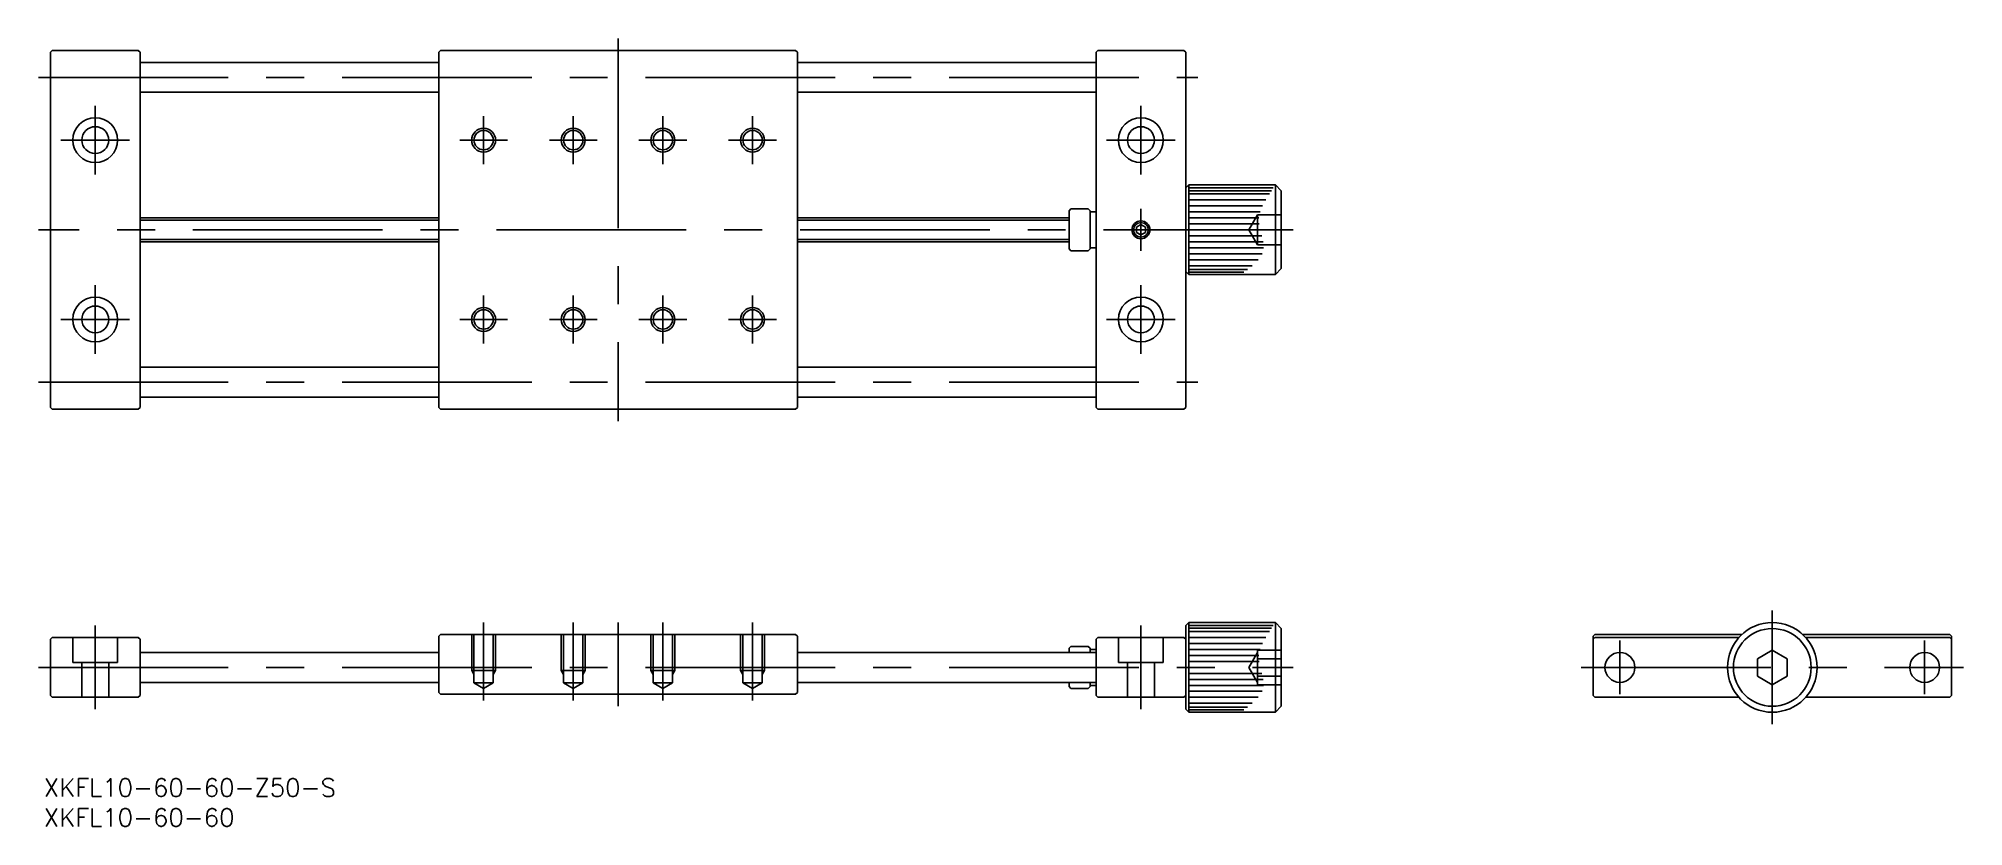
# Model space of a CAD drawing. Extents: x -290 to 32, y -27 to 105.
import ezdxf

# ---------------------------------------------------------------- set-up
doc = ezdxf.new("R2010")
doc.units = 0
doc.linetypes.add('CENTER', pattern=[50.8, 31.75, -6.35, 6.35, -6.35])
doc.linetypes.add('DASHED', pattern=[19.05, 12.7, -6.35])
doc.layers.get('0').update_dxf_attribs({"linetype": 'CONTINUOUS'})
doc.layers.add('CENTER', color=1, linetype='CONTINUOUS')
doc.styles.get("Standard").update_dxf_attribs({"font": 'txt.shx', "height": 3, "bigfont": 'bigfont.shx'})

# ---------------------------------------------------------------- blocks, each defined once
blk = doc.blocks.new('*U2')
at = {"color": 7, "linetype": 'CONTINUOUS'}
blk.add_text('XKFL10-60-60-Z50-S', height=3, dxfattribs=at).set_placement((-289.26, -21.61))
blk = doc.blocks.new('*U3')
at = {"color": 7, "linetype": 'CONTINUOUS'}
blk.add_text('XKFL10-60-60', height=3, dxfattribs=at).set_placement((-289.26, -26.61))

msp = doc.modelspace()

# ---------------------------------------------------------------- linework, layer by layer
at = {"color": 7, "linetype": 'CONTINUOUS'}
for p, q in [((-287.87, 103.21), (-288.17, 102.91)), ((-287.87, 103.21), (-273.47, 103.21)), ((-273.47, 103.21), (-273.17, 102.91)), ((-223.17, 102.91), (-222.87, 103.21)), ((-163.47, 103.21), (-222.87, 103.21)), ((-163.47, 103.21), (-163.17, 102.91)), ((-112.87, 103.21), (-113.17, 102.91)), ((-112.87, 103.21), (-98.47, 103.21)), ((-98.47, 103.21), (-98.17, 102.91)), ((-288.17, 102.91), (-288.17, 43.51)), ((-273.17, 102.91), (-273.17, 43.51)), ((-223.17, 101.21), (-273.17, 101.21)), ((-223.17, 102.91), (-223.17, 43.51)), ((-163.17, 43.51), (-163.17, 102.91)), ((-163.17, 101.21), (-113.17, 101.21)), ((-113.17, 102.91), (-113.17, 43.51)), ((-98.17, 102.91), (-98.17, 43.51)), ((-223.17, 96.21), (-273.17, 96.21)), ((-163.17, 96.21), (-113.17, 96.21)), ((-97.67, 80.71), (-98.17, 80.21)), ((-97.67, 80.71), (-83.17, 80.71)), ((-97.67, 80.71), (-97.67, 65.71)), ((-83.17, 80.71), (-83.17, 65.71)), ((-82.17, 79.71), (-83.17, 80.71)), ((-97.67, 80.21), (-83.51, 80.21)), ((-97.67, 79.75), (-83.82, 79.75)), ((-97.67, 79.21), (-84.16, 79.21)), ((-97.67, 78.21), (-84.77, 78.21)), ((-82.17, 79.71), (-82.17, 66.71)), ((-223.17, 75.21), (-273.17, 75.21)), ((-163.17, 75.21), (-117.67, 75.21)), ((-117.67, 76.41), (-117.37, 76.71)), ((-117.67, 76.41), (-117.67, 70.01)), ((-117.37, 76.71), (-114.47, 76.71)), ((-114.47, 76.71), (-114.17, 76.41)), ((-114.17, 76.41), (-114.17, 70.01)), ((-114.17, 76.21), (-113.17, 76.21)), ((-97.67, 77.21), (-85.31, 77.21)), ((-97.67, 76.21), (-85.73, 76.21)), ((-97.67, 75.21), (-85.91, 75.21)), ((-97.67, 74.21), (-85.88, 74.21)), ((-223.17, 71.21), (-273.17, 71.21)), ((-163.17, 71.21), (-117.67, 71.21)), ((-105.67, 74.08), (-106.42, 73.65)), ((-106.42, 73.65), (-106.42, 72.78)), ((-106.42, 72.78), (-105.67, 72.35)), ((-104.92, 73.65), (-105.67, 74.08)), ((-105.67, 72.35), (-104.92, 72.78)), ((-104.92, 72.78), (-104.92, 73.65)), ((-97.67, 72.21), (-85.45, 72.21)), ((-97.67, 71.21), (-85.23, 71.21)), ((-117.67, 70.01), (-117.37, 69.71)), ((-117.37, 69.71), (-114.47, 69.71)), ((-114.47, 69.71), (-114.17, 70.01)), ((-114.17, 70.21), (-113.17, 70.21)), ((-97.67, 70.21), (-85.14, 70.21)), ((-97.67, 69.21), (-85.35, 69.21)), ((-97.67, 68.21), (-86.03, 68.21)), ((-97.67, 65.71), (-98.17, 66.21)), ((-97.67, 67.21), (-87.05, 67.21)), ((-97.67, 66.58), (-87.82, 66.58)), ((-97.67, 66.11), (-88.44, 66.11)), ((-97.67, 65.71), (-83.17, 65.71)), ((-83.17, 65.71), (-82.17, 66.71)), ((-223.17, 50.21), (-273.17, 50.21)), ((-163.17, 50.21), (-113.17, 50.21)), ((-223.17, 45.21), (-273.17, 45.21)), ((-163.17, 45.21), (-113.17, 45.21)), ((-287.87, 43.21), (-288.17, 43.51)), ((-287.87, 43.21), (-273.47, 43.21)), ((-273.47, 43.21), (-273.17, 43.51)), ((-222.87, 43.21), (-223.17, 43.51)), ((-222.87, 43.21), (-163.47, 43.21)), ((-163.47, 43.21), (-163.17, 43.51)), ((-112.87, 43.21), (-113.17, 43.51)), ((-98.47, 43.21), (-112.87, 43.21)), ((-98.47, 43.21), (-98.17, 43.51)), ((-97.67, 7.5), (-98.17, 7)), ((-98.17, 7), (-98.17, -7)), ((-97.67, 7.5), (-83.17, 7.5)), ((-97.67, 7.5), (-97.67, -7.5)), ((-97.67, 7), (-83.51, 7)), ((-97.67, 6.54), (-83.82, 6.54)), ((-83.17, 7.5), (-83.17, -7.5)), ((-82.17, 6.5), (-83.17, 7.5)), ((-82.17, 6.5), (-82.17, -6.5)), ((-288.17, 4.7), (-287.87, 5)), ((-288.17, 4.7), (-288.17, -4.7)), ((-273.47, 5), (-287.87, 5)), ((-273.47, 5), (-273.17, 4.7)), ((-273.17, 4.7), (-273.17, -4.7)), ((-223.17, 5.2), (-222.87, 5.5)), ((-223.17, 5.2), (-223.17, -4.2)), ((-163.47, 5.5), (-222.87, 5.5)), ((-212.87, 5.5), (-219.81, 5.5)), ((-163.47, 5.5), (-163.17, 5.2)), ((-163.17, -4.2), (-163.17, 5.2)), ((-117.67, 3.2), (-117.37, 3.5)), ((-117.37, 3.5), (-114.47, 3.5)), ((-114.47, 3.5), (-114.17, 3.2)), ((-113.17, 4.7), (-112.87, 5)), ((-113.17, 4.7), (-113.17, -4.7)), ((-112.87, 5), (-98.47, 5)), ((-98.17, 4.7), (-98.47, 5)), ((-97.67, 6), (-84.16, 6)), ((-97.67, 5), (-84.77, 5)), ((-97.67, 4), (-85.31, 4)), ((-29.7, 5.5), (-30, 5.2)), ((-30, 5.2), (-30, -4.5)), ((-29.7, 5), (-30, 4.7)), ((-30, 4.7), (-30, -4.7)), ((-29.7, 5.5), (-5.1, 5.5)), ((-29.7, 5), (-5.59, 5)), ((5.1, 5.5), (29.7, 5.5)), ((5.59, 5), (29.7, 5)), ((29.7, 5.5), (30, 5.2)), ((29.7, 5), (30, 4.7)), ((30, 5.2), (30, -4.5)), ((30, 4.7), (30, -4.7)), ((-223.17, 2.5), (-273.17, 2.5)), ((-163.17, 2.5), (-113.17, 2.5)), ((-117.67, 3.2), (-117.67, 2.5)), ((-114.17, 3.2), (-114.17, 2.5)), ((-114.17, 3), (-113.17, 3)), ((-97.67, 3), (-85.73, 3)), ((-97.67, 2), (-85.91, 2)), ((-97.67, 1), (-85.88, 1)), ((0, 2.89), (-2.5, 1.44)), ((-2.5, 1.44), (-2.5, -1.44)), ((2.5, 1.44), (0, 2.89)), ((2.5, -1.44), (2.5, 1.44)), ((-273.17, -2.5), (-223.17, -2.5)), ((-113.17, -2.5), (-163.17, -2.5)), ((-117.67, -2.5), (-117.67, -3.2)), ((-117.37, -3.5), (-117.67, -3.2)), ((-114.47, -3.5), (-114.17, -3.2)), ((-114.17, -2.5), (-114.17, -3.2)), ((-114.17, -3), (-113.17, -3)), ((-97.67, -1), (-85.45, -1)), ((-97.67, -2), (-85.23, -2)), ((-97.67, -3), (-85.14, -3)), ((-2.5, -1.44), (0, -2.89)), ((0, -2.89), (2.5, -1.44)), ((-287.87, -5), (-288.17, -4.7)), ((-287.87, -5), (-273.47, -5)), ((-273.47, -5), (-273.17, -4.7)), ((-222.87, -4.5), (-223.17, -4.2)), ((-222.87, -4.5), (-163.47, -4.5)), ((-163.47, -4.5), (-163.17, -4.2)), ((-117.37, -3.5), (-114.47, -3.5)), ((-112.87, -5), (-113.17, -4.7)), ((-112.87, -5), (-98.47, -5)), ((-98.47, -5), (-98.17, -4.7)), ((-97.67, -4), (-85.35, -4)), ((-97.67, -5), (-86.03, -5)), ((-97.67, -6), (-87.05, -6)), ((-29.7, -5), (-30, -4.7)), ((-29.7, -5), (-5.59, -5)), ((5.59, -5), (29.7, -5)), ((29.7, -5), (30, -4.7)), ((-98.17, -7), (-97.67, -7.5)), ((-97.67, -6.64), (-87.82, -6.64)), ((-97.67, -7.11), (-88.44, -7.11)), ((-97.67, -7.5), (-83.17, -7.5)), ((-83.17, -7.5), (-82.17, -6.5))]:
    msp.add_line(p, q, dxfattribs=at)
at = {"color": 3, "linetype": 'CONTINUOUS'}
for p, q in [((-223.17, 74.83), (-273.17, 74.83)), ((-117.67, 74.83), (-163.17, 74.83)), ((-223.17, 71.59), (-273.17, 71.59)), ((-117.67, 71.59), (-163.17, 71.59))]:
    msp.add_line(p, q, dxfattribs=at)
at = {"color": 3, "linetype": 'DASHED'}
for p, q in [((-87.61, 73.21), (-86.17, 75.71)), ((-82.17, 75.71), (-86.17, 75.71)), ((-86.17, 75.71), (-86.17, 70.71)), ((-87.61, 73.21), (-86.17, 70.71)), ((-82.17, 73.21), (-86.17, 73.21)), ((-82.17, 70.71), (-86.17, 70.71)), ((-284.42, 5), (-284.42, 0.8)), ((-276.92, 0.8), (-276.92, 5)), ((-217.67, 5.5), (-217.67, -0.5)), ((-217.29, 5.5), (-217.29, -2.6)), ((-214.05, 5.5), (-214.05, -2.6)), ((-213.67, 5.5), (-213.67, -0.5)), ((-202.67, 5.5), (-202.67, -0.5)), ((-202.29, 5.5), (-202.29, -2.6)), ((-199.05, 5.5), (-199.05, -2.6)), ((-198.67, 5.5), (-198.67, -0.5)), ((-187.67, 5.5), (-187.67, -0.5)), ((-187.29, 5.5), (-187.29, -2.6)), ((-184.05, 5.5), (-184.05, -2.6)), ((-183.67, 5.5), (-183.67, -0.5)), ((-172.67, 5.5), (-172.67, -0.5)), ((-172.29, 5.5), (-172.29, -2.6)), ((-169.05, 5.5), (-169.05, -2.6)), ((-168.67, 5.5), (-168.67, -0.5)), ((-109.42, 5), (-109.42, 0.8)), ((-101.92, 0.8), (-101.92, 5)), ((-284.42, 0.8), (-276.92, 0.8)), ((-282.92, 0.8), (-282.92, -5)), ((-278.42, 0.8), (-278.42, -5)), ((-109.42, 0.8), (-101.92, 0.8)), ((-107.92, 0.8), (-107.92, -5)), ((-103.42, 0.8), (-103.42, -5)), ((-87.61, 0), (-86.17, 2.5)), ((-86.17, 2.89), (-82.17, 2.89)), ((-86.17, 2.89), (-86.17, -2.89)), ((-86.17, 1.44), (-82.17, 1.44)), ((-213.67, -0.5), (-217.67, -0.5)), ((-217.67, -0.5), (-217.29, -1.16)), ((-214.05, -2.6), (-217.29, -2.6)), ((-217.29, -2.6), (-215.67, -3.54)), ((-214.05, -2.6), (-215.67, -3.54)), ((-213.67, -0.5), (-214.05, -1.16)), ((-198.67, -0.5), (-202.67, -0.5)), ((-202.67, -0.5), (-202.29, -1.16)), ((-202.29, -2.6), (-200.67, -3.54)), ((-199.05, -2.6), (-202.29, -2.6)), ((-199.05, -2.6), (-200.67, -3.54)), ((-198.67, -0.5), (-199.05, -1.16)), ((-187.67, -0.5), (-187.29, -1.16)), ((-183.67, -0.5), (-187.67, -0.5)), ((-187.29, -2.6), (-185.67, -3.54)), ((-184.05, -2.6), (-187.29, -2.6)), ((-184.05, -2.6), (-185.67, -3.54)), ((-183.67, -0.5), (-184.05, -1.16)), ((-172.67, -0.5), (-172.29, -1.16)), ((-168.67, -0.5), (-172.67, -0.5)), ((-172.29, -2.6), (-170.67, -3.54)), ((-169.05, -2.6), (-172.29, -2.6)), ((-169.05, -2.6), (-170.67, -3.54)), ((-168.67, -0.5), (-169.05, -1.16)), ((-87.61, 0), (-86.17, -2.5)), ((-86.17, -1.44), (-82.17, -1.44)), ((-86.17, -2.89), (-82.17, -2.89))]:
    msp.add_line(p, q, dxfattribs=at)
at = {"color": 7, "linetype": 'CONTINUOUS'}
for centre, radius in [((-280.67, 88.21), 3.75), ((-280.67, 88.21), 2.25), ((-105.67, 88.21), 3.75), ((-105.67, 88.21), 2.25), ((-215.67, 88.21), 1.62), ((-200.67, 88.21), 1.62), ((-185.67, 88.21), 1.62), ((-170.67, 88.21), 1.62), ((-105.67, 73.21), 1.23), ((-280.67, 58.21), 3.75), ((-105.67, 58.21), 3.75), ((-280.67, 58.21), 2.25), ((-215.67, 58.21), 1.62), ((-200.67, 58.21), 1.62), ((-185.67, 58.21), 1.62), ((-170.67, 58.21), 1.62), ((-105.67, 58.21), 2.25), ((0, 0), 7.5), ((0, 0), 6.5), ((-25.5, 0), 2.5), ((-25.5, 0), 2.5), ((25.5, 0), 2.5)]:
    msp.add_circle(centre, radius, dxfattribs=at)
at = {"color": 3, "linetype": 'CONTINUOUS'}
for centre, radius in [((-215.67, 88.21), 2), ((-200.67, 88.21), 2), ((-185.67, 88.21), 2), ((-170.67, 88.21), 2), ((-105.67, 73.21), 1.5), ((-215.67, 58.21), 2), ((-200.67, 58.21), 2), ((-185.67, 58.21), 2), ((-170.67, 58.21), 2)]:
    msp.add_circle(centre, radius, dxfattribs=at)
at = {"layer": 'CENTER', "color": 1, "linetype": 'CENTER'}
for p, q in [((-193.17, 105.21), (-193.17, 41.21)), ((-290.17, 98.71), (-96.17, 98.71)), ((-280.67, 93.96), (-280.67, 82.46)), ((-105.67, 93.96), (-105.67, 82.46)), ((-215.67, 92.21), (-215.67, 84.21)), ((-200.67, 92.21), (-200.67, 84.21)), ((-185.67, 92.21), (-185.67, 84.21)), ((-170.67, 92.21), (-170.67, 84.21)), ((-274.92, 88.21), (-286.42, 88.21)), ((-219.67, 88.21), (-211.67, 88.21)), ((-204.67, 88.21), (-196.67, 88.21)), ((-189.67, 88.21), (-181.67, 88.21)), ((-174.67, 88.21), (-166.67, 88.21)), ((-99.92, 88.21), (-111.42, 88.21)), ((-105.67, 76.71), (-105.67, 69.71)), ((-80.17, 73.21), (-290.17, 73.21)), ((-280.67, 63.96), (-280.67, 52.46)), ((-215.67, 62.21), (-215.67, 54.21)), ((-200.67, 62.21), (-200.67, 54.21)), ((-185.67, 62.21), (-185.67, 54.21)), ((-170.67, 62.21), (-170.67, 54.21)), ((-105.67, 63.96), (-105.67, 52.46)), ((-105.67, 63.05), (-105.67, 59.37)), ((-274.92, 58.21), (-286.42, 58.21)), ((-219.67, 58.21), (-211.67, 58.21)), ((-204.67, 58.21), (-196.67, 58.21)), ((-189.67, 58.21), (-181.67, 58.21)), ((-174.67, 58.21), (-166.67, 58.21)), ((-99.92, 58.21), (-111.42, 58.21)), ((-290.17, 47.71), (-96.17, 47.71)), ((-280.67, 7), (-280.67, -7)), ((-215.67, 7.5), (-215.67, -5.54)), ((-200.67, 7.5), (-200.67, -5.54)), ((-193.17, 7.5), (-193.17, -6.5)), ((-185.67, 7.5), (-185.67, -5.54)), ((-170.67, 7.5), (-170.67, -5.54)), ((-105.67, 7), (-105.67, -7)), ((0, 9.5), (0, -9.5)), ((-25.5, 4.5), (-25.5, -4.5)), ((25.5, 4.5), (25.5, -4.5)), ((-290.17, 0), (-80.17, 0)), ((-32, 0), (32, 0))]:
    msp.add_line(p, q, dxfattribs=at)

# ---------------------------------------------------------------- block references
at = {"color": 7, "linetype": 'CONTINUOUS'}
for name in ['*U2', '*U3']:
    msp.add_blockref(name, (0, 0), dxfattribs=at)

doc.saveas('drawing.dxf')
